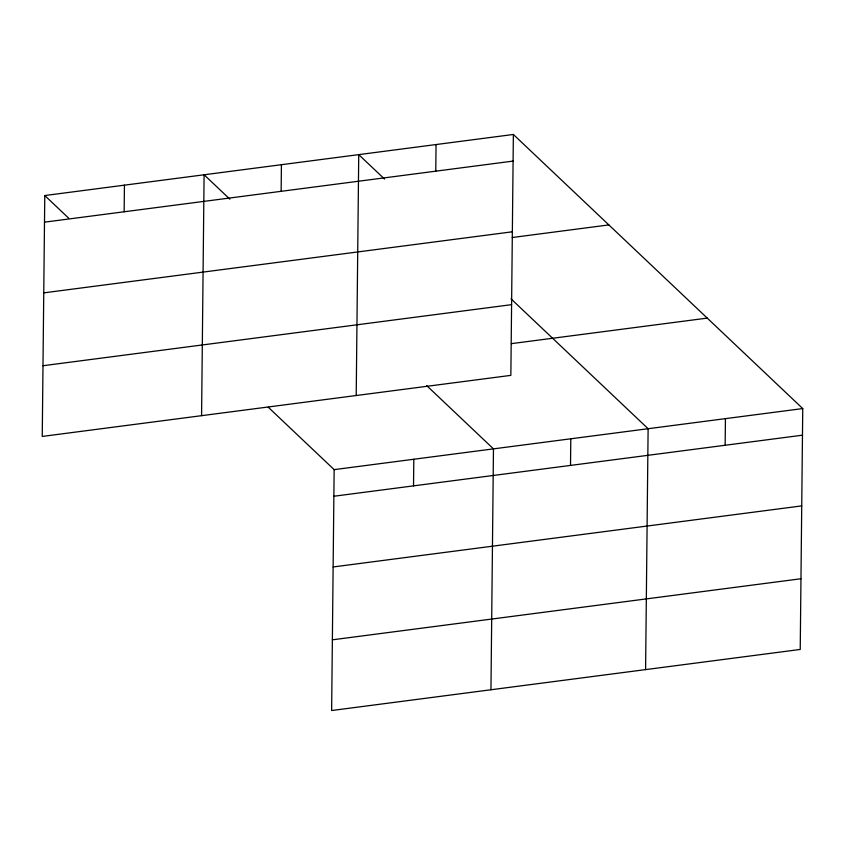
<?xml version="1.0" encoding="UTF-8"?>
<svg xmlns="http://www.w3.org/2000/svg" width="845" height="845" viewBox="0 0 845 845"><rect width="100%" height="100%" fill="white"/><g stroke="black" fill="none" stroke-linecap="round" stroke-linejoin="round"><path stroke-width="1.27" d="M44.774 195.544L42.25 436.432L510.855 375.37L513.369 134.471L44.774 195.544L68.646 218.147M124.152 211.778L124.437 185.161M201.575 415.677L204.099 174.778L229.882 199.198M281.142 191.319L281.417 164.701M268.256 407.227L334.145 469.63L331.631 710.529L800.226 649.456L802.75 408.568L513.369 134.471M356.21 395.523L358.734 154.624L384.517 179.045M413.532 485.864L413.807 459.247M435.777 171.165L436.052 144.548M490.956 689.763L493.469 448.875L426.63 385.552M570.512 465.415L570.797 438.798M645.591 669.61L648.115 428.721L510.993 298.834M725.147 445.262L725.432 418.645M44.489 222.161L513.095 161.089M43.75 292.866L512.355 231.794M512.218 237.519L608.865 224.918M42.989 365.727L511.595 304.654M511.383 343.64L707.254 318.111M334.145 469.63L802.75 408.568M333.87 496.247L802.475 435.186M333.131 566.963L801.736 505.891M332.37 639.823L800.965 578.751"/></g></svg>
